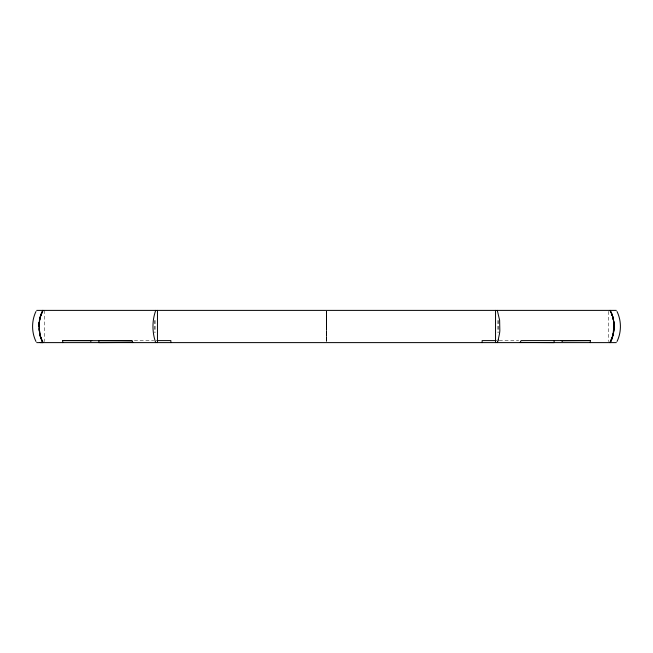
<?xml version="1.0" encoding="UTF-8"?>
<svg xmlns="http://www.w3.org/2000/svg" width="653" height="653" viewBox="0 0 653 653"><rect width="100%" height="100%" fill="white"/><g stroke="black" fill="none" stroke-linecap="round" stroke-linejoin="round"><path stroke-width="0.49" stroke-dasharray="3.27 2.45" d="M326.296 341.486L326.296 311.554M326.296 326.524L326.704 311.53L326.704 341.47L326.704 326.5M134.347 340.597L153.765 340.597M499.235 340.597L518.653 340.597M608.27 311.391L608.27 341.609M498.182 320.46L498.182 332.54M497.929 320.46L497.929 332.54M155.071 320.46L155.071 332.54M154.818 320.46L154.818 332.54M44.73 310.387L44.73 341.609M326.5 324.394L326.5 341.47L326.5 311.53L326.5 324.394"/><path stroke-width="0.98" d="M41.963 340.744L42.984 342.613L41.523 339.96L39.694 333.716L39.115 323.349L40.576 315.53L42.935 310.387L40.315 316.427L42.935 310.387M614 327.553L613.902 324.386L613.11 334.679L610.016 342.613C615.355 332.973 615.428 320.174 610.057 310.387C615.306 320.109 615.501 332.981 609.967 342.613M40.666 315.53L39.645 319.284L39.074 326.5L39.474 320.272L41.923 312.256M39.049 325.447L39.09 324.394L39.653 333.691L41.874 340.719M39.164 323.349L39.253 322.313L39.115 323.349M39.727 319.284L39.327 321.284M610.057 342.613L612.13 338.336L613.673 331.716M498.174 339.976L499.504 333.626A34.421 26.781 -89.9 0 0 499.839 330.687L499.627 320.272L497.3 310.387M497.3 342.613L497.504 342.017M155.7 310.387C152.067 320.705 152.076 332.295 155.7 342.613M40.951 314.664L41.237 313.824M611.812 339.176L612.09 338.319M611.379 339.984L610.71 341.462M562.086 341.47L562.429 340.744L590.312 340.597L590.312 342.613M42.298 311.53L42.641 310.844M35.98 311.53C31.466 320.745 31.466 332.255 35.98 341.47M617.02 341.47C621.534 332.255 621.534 320.745 617.02 311.53M520.319 342.156L521.086 340.597L590.312 340.597M520.155 342.433L554.103 342.613L554.103 340.597M42.731 310.844L43.016 310.387M613.885 323.349L613.624 321.276L613.861 324.41M613.673 321.284L613.306 319.268L613.624 321.276M612.849 317.366L613.265 319.293M612.889 317.342L612.367 315.513L613.159 318.305M612.326 315.538L611.428 313.016L612.685 316.427M613.698 330.704L613.902 327.569M62.688 342.613L62.688 340.597L91.755 340.597M40.249 342.613L42.935 342.596L40.355 336.556L39.09 327.553M132.845 342.433L98.897 342.613L98.897 340.597L131.971 340.744L132.951 342.613M36.682 310.387L616.318 310.387M40.16 317.358L39.841 318.305M39.376 331.716L39.09 328.59M39.694 333.716L39.555 332.728M62.688 340.597L131.971 340.744M156.777 340.597L170.866 340.597L170.866 342.613M496.223 340.597L482.134 340.597L482.134 342.613M36.682 342.613L616.318 342.613M561.245 340.597L562.429 340.744M40.396 336.573L42.935 342.596M612.889 335.634L613.159 334.695M40.07 335.618L40.315 336.548M39.123 329.626L39.253 330.679M43.033 342.613L42.29 341.462M609.967 310.387L611.428 313.016M90.538 340.67L90.881 341.397M495.537 310.387L495.537 342.613M157.463 310.387L157.463 342.613M498.223 340.017A17.941 10.799 89.9 0 1 497.553 342.066"/></g></svg>
